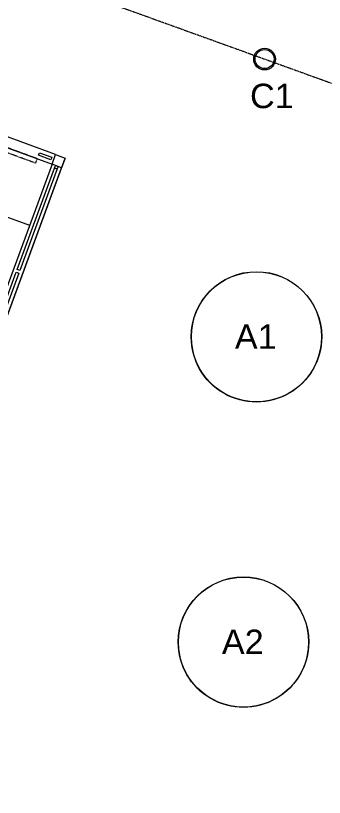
# Model space of a CAD drawing. Header units: inches. Extents: x -2332 to 1043, y -456 to 2193.
# Drawn here: x -382.7 to -269.1, y 60.1 to 347.9 of the extents above; entities that cross this region are included whole.
import ezdxf

# ---------------------------------------------------------------- set-up
doc = ezdxf.new("R2010")
doc.units = ezdxf.units.IN
doc.header["$MEASUREMENT"] = 0
doc.linetypes.add('Center 1_4_', pattern=[0.53125, 0.25, -0.09375, 0.09375, -0.09375])
doc.linetypes.add('Dash 1_16_', pattern=[0.125, 0.0625, -0.0625])
for name, color, linetype, lineweight in [('A-CLNG', 13, 'Continuous', 13), ('A-CLNG-PATT', 13, 'Continuous', 13), ('A-DETL-CNTR', 5, 'Center 1_4_', 9), ('A-DETL-GENF', 92, 'Continuous', 9), ('A-DOOR', 31, 'Continuous', 13), ('A-GLAZ-CURT', 52, 'Continuous', 13), ('A-GLAZ-CWMG', 51, 'Continuous', 13), ('E-LITE-EQPM', 33, 'Continuous', 9), ('E-LITE-EQPM-IDEN', 33, 'Continuous', 9), ('I-WALL', 2, 'Continuous', 13)]:
    doc.layers.add(name, color=color, linetype=linetype, lineweight=lineweight)
doc.styles.add('Arial', font='arial.ttf', dxfattribs={"height": 9})

# ---------------------------------------------------------------- blocks, each defined once
blk = doc.blocks.new('System Panel - Glazed-9667821-7TH FLOOR REFLECTED CEILING PLAN')
at = {"layer": 'A-GLAZ-CURT'}
for p, q in [((-19.92, -0.5), (-19.92, 0.5)), ((-19.92, 0.5), (19.92, 0.5)), ((19.92, 0.5), (19.92, -0.5)), ((19.92, -0.5), (-19.92, -0.5))]:
    blk.add_line(p, q, dxfattribs=at)
blk = doc.blocks.new('System Panel - Glazed-9667822-7TH FLOOR REFLECTED CEILING PLAN')
at = {"layer": 'A-GLAZ-CURT'}
for p, q in [((-20.17, -0.5), (-20.17, 0.5)), ((-20.17, 0.5), (20.17, 0.5)), ((20.17, 0.5), (20.17, -0.5)), ((20.17, -0.5), (-20.17, -0.5))]:
    blk.add_line(p, q, dxfattribs=at)
blk = doc.blocks.new('Rectangular Mullion - 1_ x 1_ SQUARE-8461801-7TH FLOOR REFLECTED CEILING PLAN')
at = {"layer": 'A-GLAZ-CWMG', "lineweight": 20}
for p, q in [((-1, 0.5), (0, 0.5)), ((-1, -0.5), (-1, 0.5)), ((0, 0.5), (0, -0.5)), ((0, -0.5), (-1, -0.5))]:
    blk.add_line(p, q, dxfattribs=at)
blk = doc.blocks.new('ROUND LIGHT - Type A_ATL3 Pendant - 48_-7968584-7TH FLOOR REFLECTED CEILING PLAN')
at = {"layer": 'E-LITE-EQPM'}
for centre, radius, start, end in [((-0.02, -0.01), 24, 360, 180), ((0, -0.01), 24, 360, 180), ((0, -0.01), 23.95, 0, 180), ((-0.02, -0.01), 24, 180, 360), ((0, -0.01), 24, 180, 360), ((0, -0.01), 23.95, 180, 360)]:
    blk.add_arc(centre, radius, start, end, dxfattribs=at)
blk = doc.blocks.new('ROUND LIGHT - Type B_ATL3 Pendant - 48_-7968586-7TH FLOOR REFLECTED CEILING PLAN')
at = {"layer": 'E-LITE-EQPM'}
for centre, radius, start, end in [((-0.02, -0.01), 24, 360, 180), ((0, -0.01), 24, 360, 180), ((0, -0.01), 23.95, 0, 180), ((-0.02, -0.01), 24, 180, 360), ((0, -0.01), 24, 180, 360), ((0, -0.01), 23.95, 180, 360)]:
    blk.add_arc(centre, radius, start, end, dxfattribs=at)
blk = doc.blocks.new('Barn Door - Glass Door - D13 - DEMOUNTABLE SLIDER-40_ x 96_-8564951-7TH FLOOR REFLECTED CEILING PLAN')
at = {"layer": 'A-DETL-GENF'}
for p, q in [((17.91, 11.5), (17.91, 12)), ((17.91, 12), (23.91, 12)), ((24.62, 11.75), (23.91, 12.46)), ((23.91, 12.46), (23.91, 12)), ((24.62, 11.75), (23.91, 11.04)), ((17.91, 11.5), (23.91, 11.5)), ((23.91, 11.04), (23.91, 11.5))]:
    blk.add_line(p, q, dxfattribs=at)
at = {"layer": 'A-DOOR', "linetype": 'Dash 1_16_', "lineweight": 9}
for p, q in [((-18, 3.62), (54, 3.62)), ((-18, 3.62), (-18, 1.87)), ((54, 3.62), (54, 1.87)), ((-18, 1.87), (54, 1.87))]:
    blk.add_line(p, q, dxfattribs=at)
blk = doc.blocks.new('System Panel - Glazed-9678514-7TH FLOOR REFLECTED CEILING PLAN')
at = {"layer": 'A-GLAZ-CURT'}
for p, q in [((-2.39, -0.5), (-2.39, 0.5)), ((-2.39, 0.5), (2.39, 0.5)), ((2.39, 0.5), (2.39, -0.5)), ((2.39, -0.5), (-2.39, -0.5))]:
    blk.add_line(p, q, dxfattribs=at)
blk = doc.blocks.new('DOWN LIGHT - Type C_L-PENDANT_FOCAL POINT 3_5 CYLINDER-9613399-7TH FLOOR REFLECTED CEILING PLAN')
at = {"layer": 'E-LITE-EQPM'}
for radius in [4, 3.5]:
    blk.add_circle((-0.125, 0), radius, dxfattribs=at)

msp = doc.modelspace()

# ---------------------------------------------------------------- hatches: boundary and pattern name
at = {"layer": 'A-CLNG-PATT'}
h = msp.add_hatch(dxfattribs=at)
h.set_pattern_fill('FP_3', color=256, style=0, pattern_type=2)
h.set_pattern_definition([(69.815, (-797.425, 373.88), (22.526, -8.2813), []), (339.815, (-797.425, 373.88), (-8.2813, -22.526), [])])
h.paths.add_polyline_path([(-426.3947, 137.99801), (-369.33305, 293.21474), (-477.65584, 333.03698), (-534.7174, 177.82022), (-427.13732, 138.27102)], flags=0)
h.paths.add_polyline_path([(-430.5477, 188.06858), (-431.10199, 188.27234), (-423.12275, 209.97712), (-422.56847, 209.77336), (-430.53153, 188.11257)], flags=0)
h.paths.add_polyline_path([(-506.47583, 190.67564), (-507.03011, 190.87941), (-490.76973, 235.11023), (-490.21545, 234.90647), (-506.45966, 190.71964)], flags=0)
h.paths.add_polyline_path([(-423.12156, 210.39256), (-467.35238, 226.65295), (-467.1345, 227.20204), (-422.91779, 210.94684), (-423.09659, 210.46047)], flags=0)
h.paths.add_polyline_path([(-413.9259, 233.36536), (-414.48135, 233.56593), (-398.47651, 277.88986), (-397.92106, 277.68929), (-413.90998, 233.40945)], flags=0)
h.paths.add_polyline_path([(-481.63704, 258.25571), (-482.19249, 258.45627), (-466.18765, 302.7802), (-465.6322, 302.57964), (-481.62112, 258.29979)], flags=0)
h.paths.add_polyline_path([(-451.9317, 272.12472), (-473.63648, 280.10395), (-473.4186, 280.65305), (-451.72793, 272.679), (-451.90674, 272.19263)], flags=0)

# ---------------------------------------------------------------- linework, layer by layer
at = {"layer": 'A-CLNG'}
for p, q in [((-368.03912, 296.73444), (-476.36191, 336.55667)), ((-477.65584, 333.03698), (-369.33305, 293.21474)), ((-422.74583, 136.65686), (-364.51943, 295.44051)), ((-369.33305, 293.21474), (-426.3947, 137.99801))]:
    msp.add_line(p, q, dxfattribs=at)
at = {"layer": 'A-DETL-CNTR'}
msp.add_line((-1121.44327, 631.8863), (461.38791, 60.07747), dxfattribs=at)
at = {"layer": 'I-WALL'}
for p, q in [((-369.33305, 293.21474), (-368.03912, 296.73444)), ((-368.03912, 296.73444), (-364.51943, 295.44051)), ((-364.51943, 295.44051), (-365.81336, 291.92082)), ((-365.81336, 291.92082), (-369.33305, 293.21474))]:
    msp.add_line(p, q, dxfattribs=at)
at = {"layer": 'I-WALL', "lineweight": 9}
msp.add_line((-422.87492, 136.70432), (-365.81336, 291.92082), dxfattribs=at)

# ---------------------------------------------------------------- block references
at = {"layer": 'A-DOOR', "rotation": 159.8152783315903}
msp.add_blockref('Barn Door - Glass Door - D13 - DEMOUNTABLE SLIDER-40_ x 96_-8564951-7TH FLOOR REFLECTED CEILING PLAN', (-391.01102, 303.18181), dxfattribs=at)
at = {"layer": 'A-GLAZ-CURT', "lineweight": 9}
for name, p, rotation in [('System Panel - Glazed-9678514-7TH FLOOR REFLECTED CEILING PLAN', (-371.87058, 296.14529), 339.8152783315903), ('System Panel - Glazed-9667821-7TH FLOOR REFLECTED CEILING PLAN', (-374.79216, 272.93107), 249.8152783315906), ('System Panel - Glazed-9667822-7TH FLOOR REFLECTED CEILING PLAN', (-388.97129, 234.36159), 249.8152783315906)]:
    msp.add_blockref(name, p, dxfattribs=dict(at, rotation=rotation))
at = {"layer": 'A-GLAZ-CWMG', "lineweight": 9, "rotation": 69.8152783315906}
msp.add_blockref('Rectangular Mullion - 1_ x 1_ SQUARE-8461801-7TH FLOOR REFLECTED CEILING PLAN', (-367.57321, 292.56778), dxfattribs=at)
at = {"layer": 'E-LITE-EQPM', "rotation": 70.13739187773493}
msp.add_blockref('DOWN LIGHT - Type C_L-PENDANT_FOCAL POINT 3_5 CYLINDER-9613399-7TH FLOOR REFLECTED CEILING PLAN', (-291.07525, 332.03269), dxfattribs=at)
at = {"layer": 'E-LITE-EQPM', "extrusion": (0, 0, -1), "rotation": 180}
for name, p in [('ROUND LIGHT - Type A_ATL3 Pendant - 48_-7968584-7TH FLOOR REFLECTED CEILING PLAN', (294.11801, 229.62288)), ('ROUND LIGHT - Type B_ATL3 Pendant - 48_-7968586-7TH FLOOR REFLECTED CEILING PLAN', (298.89584, 117.23604))]:
    msp.add_blockref(name, p, dxfattribs=at)

# ---------------------------------------------------------------- texts
at = {"layer": 'E-LITE-EQPM-IDEN', "char_height": 9, "attachment_point": 1, "style": 'Arial'}
for s, insert, width in [('C1', (-296.48749, 322.83542), 19.695), ('A1', (-302.06933, 234.2274), 18.786), ('A2', (-306.84716, 121.84056), 18.786)]:
    msp.add_mtext(s, dxfattribs=dict(at, insert=insert, width=width))

doc.saveas('drawing.dxf')
